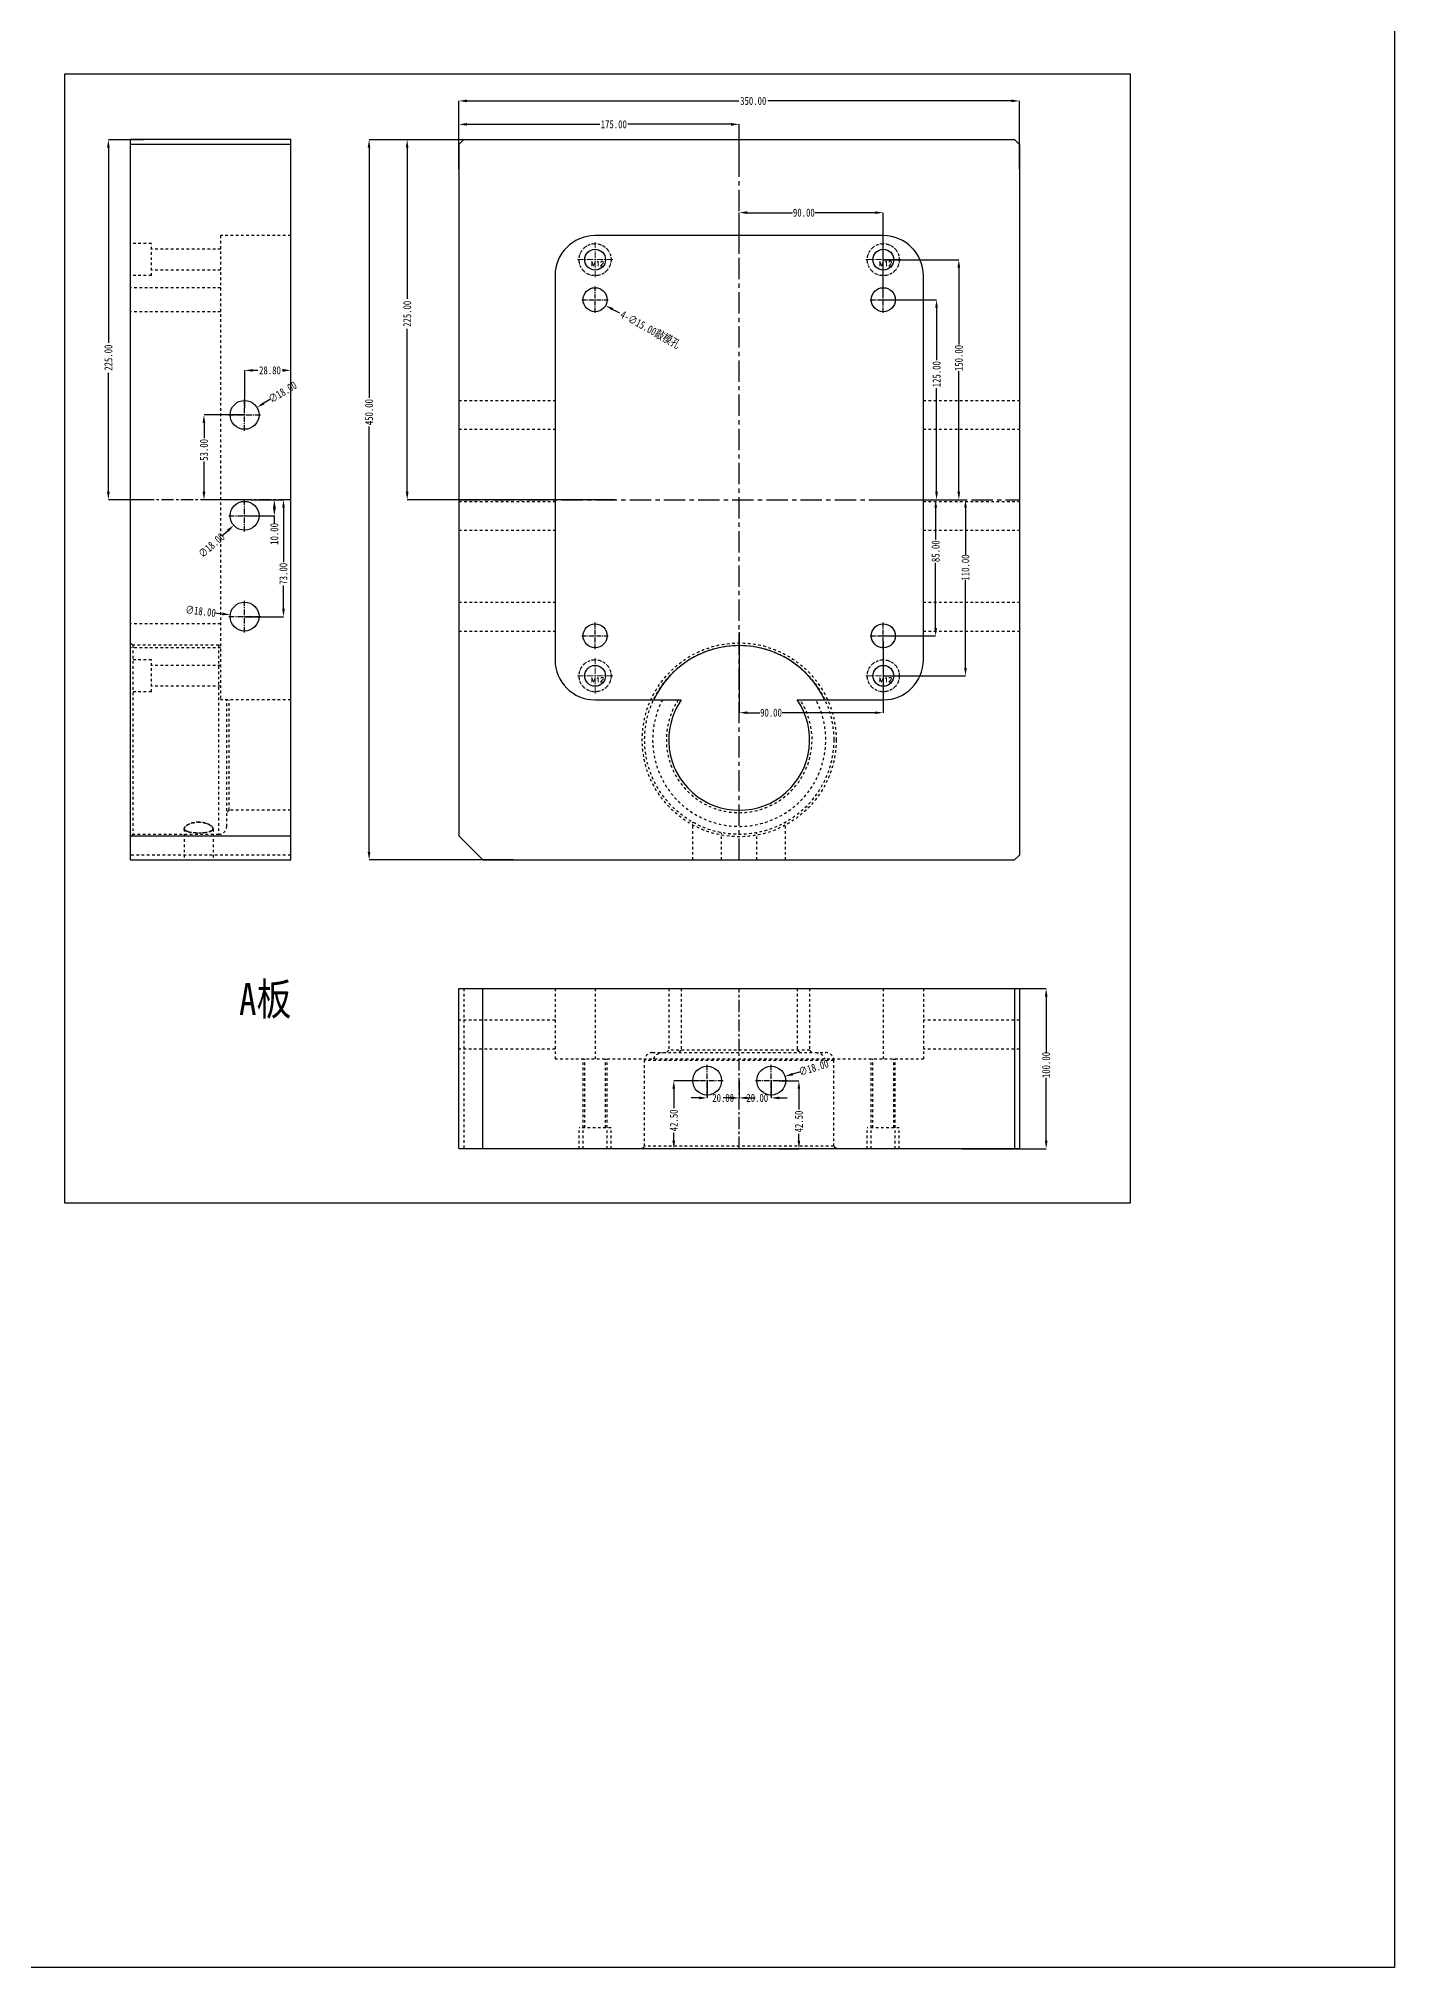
# Model space of a CAD drawing. Header units: millimetres. Extents: x 780 to 4384, y -938 to 1268.
# Drawn here: x 3538 to 4384, y -938 to 267 of the extents above; entities that cross this region are included whole.
import ezdxf

# ---------------------------------------------------------------- set-up
doc = ezdxf.new("R2010")
doc.units = ezdxf.units.MM
doc.header["$LTSCALE"] = 16.335
doc.header["$PDMODE"] = 3
doc.header["$PDSIZE"] = 0.3125
doc.linetypes.add('CENTER', pattern=[0.6, 0.375, -0.075, 0.075, -0.075])
doc.linetypes.add('HIDDEN', pattern=[0.2, 0.1, -0.1])
doc.layers.get('0').update_dxf_attribs({"linetype": 'CONTINUOUS'})
doc.layers.get('Defpoints').update_dxf_attribs({"linetype": 'CONTINUOUS'})
doc.layers.add('DEFAULT_2', color=8, linetype='HIDDEN')
doc.layers.add('screw', color=33, linetype='CONTINUOUS', lineweight=13)
doc.styles.get("Standard").update_dxf_attribs({"font": 'txt', "width": 0.8})
doc.styles.add('TXT', font='txt.shx', dxfattribs={"bigfont": 'gbcbig.shx'})
doc.dimstyles.get("Standard").update_dxf_attribs({"dimtxt": 0.15625, "dimasz": 0.1875, "dimexe": 0.125, "dimexo": 0.0625, "dimtad": 0, "dimtih": 1, "dimtoh": 1, "dimdsep": 46, "dimtxsty": 'Standard', "dimcen": 0.09, "dimadec": 0, "dimazin": 0, "dimtp": 0.01, "dimtm": 0.01, "dimtfac": 1, "dimtofl": 0, "dimtmove": 0, "dimatfit": 3, "dimfxl": 0, "dimtolj": 1, "dimarcsym": 0})

# ---------------------------------------------------------------- blocks, each defined once
blk = doc.blocks.new('*D174')
at = {"color": 4, "lineweight": -2}
for p, q in [((3975, -384.4), (3975, -395.2)), ((3995, -384.4), (3995, -395.2)), ((3970, -395.2), (3965, -395.2)), ((4000, -395.2), (4005, -395.2))]:
    blk.add_line(p, q, dxfattribs=at)
at = {"color": 4}
for points in [[(3970, -394.3), (3970, -396), (3975, -395.2)], [(4000, -394.3), (4000, -396), (3995, -395.2)]]:
    blk.add_solid(points, dxfattribs=at)
at = {"layer": 'Defpoints', "color": 0}
for p in [(3975, -384.4), (3995, -384.4), (3975, -395.2)]:
    blk.add_point(p, dxfattribs=at)
at = {"color": 6, "insert": (3986.3, -395.2), "char_height": 5, "attachment_point": 5}
blk.add_mtext('\\A1;20.00', dxfattribs=at)
blk = doc.blocks.new('*D175')
at = {"color": 4, "lineweight": -2}
for p, q in [((3955, -384.4), (3955, -395.2)), ((3975, -384.4), (3975, -395.2)), ((3950, -395.2), (3945, -395.2)), ((3980, -395.2), (3985, -395.2))]:
    blk.add_line(p, q, dxfattribs=at)
at = {"color": 4}
for points in [[(3950, -394.3), (3950, -396), (3955, -395.2)], [(3980, -394.3), (3980, -396), (3975, -395.2)]]:
    blk.add_solid(points, dxfattribs=at)
at = {"layer": 'Defpoints', "color": 0}
for p in [(3955, -384.4), (3975, -384.4), (3955, -395.2)]:
    blk.add_point(p, dxfattribs=at)
at = {"color": 6, "insert": (3965, -395.2), "char_height": 5, "attachment_point": 5}
blk.add_mtext('\\A1;20.00', dxfattribs=at)
blk = doc.blocks.new('*D176')
at = {"color": 4, "lineweight": -2}
for p, q in [((3999.7, -384.4), (4012.3, -384.4)), ((4012.3, -389.4), (4012.3, -402.3)), ((4012.3, -421.9), (4012.3, -417.6)), ((3999.7, -426.9), (4012.3, -426.9))]:
    blk.add_line(p, q, dxfattribs=at)
at = {"color": 4}
for points in [[(4011.5, -389.4), (4013.1, -389.4), (4012.3, -384.4)], [(4011.5, -421.9), (4013.1, -421.9), (4012.3, -426.9)]]:
    blk.add_solid(points, dxfattribs=at)
at = {"layer": 'Defpoints', "color": 0}
for p in [(3999.7, -384.4), (3999.7, -426.9), (4012.3, -426.9)]:
    blk.add_point(p, dxfattribs=at)
at = {"color": 6, "insert": (4012.3, -409.9), "char_height": 5, "attachment_point": 5, "rotation": 90}
blk.add_mtext('\\A1;42.50', dxfattribs=at)
blk = doc.blocks.new('*D177')
at = {"color": 4, "lineweight": -2}
blk.add_line((4013.2, -378.8), (4008.4, -380.3), dxfattribs=at)
at = {"color": 4}
blk.add_solid([(4008.2, -379.5), (4008.7, -381.1), (4003.6, -381.7)], dxfattribs=at)
at = {"layer": 'Defpoints', "color": 0}
for p in [(4003.6, -381.7), (3986.4, -387)]:
    blk.add_point(p, dxfattribs=at)
at = {"color": 6, "insert": (4021.5, -376.3), "char_height": 5, "attachment_point": 5, "rotation": 16.8961}
blk.add_mtext('\\A1;∅18.00', dxfattribs=at)
blk = doc.blocks.new('*D178')
at = {"color": 4, "lineweight": -2}
for p, q in [((3950.2, -384.4), (3934.2, -384.4)), ((3934.2, -389.4), (3934.2, -401.5)), ((3934.2, -421.9), (3934.2, -416.9)), ((3950.2, -426.9), (3934.2, -426.9))]:
    blk.add_line(p, q, dxfattribs=at)
at = {"color": 4}
for points in [[(3933.3, -389.4), (3935, -389.4), (3934.2, -384.4)], [(3933.3, -421.9), (3935, -421.9), (3934.2, -426.9)]]:
    blk.add_solid(points, dxfattribs=at)
at = {"layer": 'Defpoints', "color": 0}
for p in [(3950.2, -384.4), (3934.2, -426.9), (3950.2, -426.9)]:
    blk.add_point(p, dxfattribs=at)
at = {"color": 6, "insert": (3934.2, -409.2), "char_height": 5, "attachment_point": 5, "rotation": 90}
blk.add_mtext('\\A1;42.50', dxfattribs=at)
blk = doc.blocks.new('*D179')
at = {"color": 4, "lineweight": -2}
for p, q in [((4114.1, -326.9), (4166.7, -326.9)), ((4166.7, -331.9), (4166.7, -366.6)), ((4166.7, -421.9), (4166.7, -382.6)), ((4114.1, -426.9), (4166.7, -426.9))]:
    blk.add_line(p, q, dxfattribs=at)
at = {"color": 4}
for points in [[(4165.9, -331.9), (4167.6, -331.9), (4166.7, -326.9)], [(4165.9, -421.9), (4167.6, -421.9), (4166.7, -426.9)]]:
    blk.add_solid(points, dxfattribs=at)
at = {"layer": 'Defpoints', "color": 0}
for p in [(4114.1, -326.9), (4114.1, -426.9), (4166.7, -426.9)]:
    blk.add_point(p, dxfattribs=at)
at = {"color": 6, "insert": (4166.7, -374.6), "char_height": 5, "attachment_point": 5, "rotation": 90}
blk.add_mtext('\\A1;100.00', dxfattribs=at)
blk = doc.blocks.new('*D180')
at = {"color": 4, "lineweight": -2}
for p, q in [((3832.1, 203.5), (3767.7, 203.5)), ((3767.7, 198.5), (3767.7, 104.1)), ((3767.7, -16.5), (3767.7, 85.4)), ((3897.6, -21.5), (3767.7, -21.5))]:
    blk.add_line(p, q, dxfattribs=at)
at = {"color": 4}
for points in [[(3766.8, 198.5), (3768.5, 198.5), (3767.7, 203.5)], [(3766.8, -16.5), (3768.5, -16.5), (3767.7, -21.5)]]:
    blk.add_solid(points, dxfattribs=at)
at = {"layer": 'Defpoints', "color": 0}
for p in [(3832.1, 203.5), (3767.7, -21.5), (3897.6, -21.5)]:
    blk.add_point(p, dxfattribs=at)
at = {"color": 6, "insert": (3767.7, 94.7), "char_height": 5, "attachment_point": 5, "rotation": 90}
blk.add_mtext('\\A1;225.00', dxfattribs=at)
blk = doc.blocks.new('*D181')
at = {"color": 4, "lineweight": -2}
for p, q in [((3817.3, 203.5), (3743.9, 203.5)), ((3743.9, 198.5), (3743.9, 42.3)), ((3743.9, -241.5), (3743.9, 24.3)), ((3834.1, -246.5), (3743.9, -246.5))]:
    blk.add_line(p, q, dxfattribs=at)
at = {"color": 4}
for points in [[(3743, 198.5), (3744.7, 198.5), (3743.9, 203.5)], [(3743, -241.5), (3744.7, -241.5), (3743.9, -246.5)]]:
    blk.add_solid(points, dxfattribs=at)
at = {"layer": 'Defpoints', "color": 0}
for p in [(3817.3, 203.5), (3743.9, -246.5), (3834.1, -246.5)]:
    blk.add_point(p, dxfattribs=at)
at = {"color": 6, "insert": (3743.9, 33.3), "char_height": 5, "attachment_point": 5, "rotation": 90}
blk.add_mtext('\\A1;450.00', dxfattribs=at)
blk = doc.blocks.new('*D182')
at = {"color": 4, "lineweight": -2}
for p, q in [((3800, 185.1), (3800, 227.7)), ((3805, 227.7), (3974.8, 227.7)), ((4145, 227.7), (3992.8, 227.7)), ((4150, 185.1), (4150, 227.7))]:
    blk.add_line(p, q, dxfattribs=at)
at = {"color": 4}
for points in [[(3805, 228.6), (3805, 226.9), (3800, 227.7)], [(4145, 228.6), (4145, 226.9), (4150, 227.7)]]:
    blk.add_solid(points, dxfattribs=at)
at = {"layer": 'Defpoints', "color": 0}
for p in [(4150, 227.7), (3800, 185.1), (4150, 185.1)]:
    blk.add_point(p, dxfattribs=at)
at = {"color": 6, "insert": (3983.8, 227.7), "char_height": 5, "attachment_point": 5}
blk.add_mtext('\\A1;350.00', dxfattribs=at)
blk = doc.blocks.new('*D183')
at = {"color": 4, "lineweight": -2}
for p, q in [((3800, 185.1), (3800, 213.1)), ((3805, 213.1), (3888, 213.1)), ((3970, 213.1), (3905.4, 213.1)), ((3975, 188.1), (3975, 213.1))]:
    blk.add_line(p, q, dxfattribs=at)
at = {"color": 4}
for points in [[(3805, 213.9), (3805, 212.2), (3800, 213.1)], [(3970, 213.9), (3970, 212.2), (3975, 213.1)]]:
    blk.add_solid(points, dxfattribs=at)
at = {"layer": 'Defpoints', "color": 0}
for p in [(3800, 213.1), (3800, 185.1), (3975, 188.1)]:
    blk.add_point(p, dxfattribs=at)
at = {"color": 6, "insert": (3896.7, 213.1), "char_height": 5, "attachment_point": 5}
blk.add_mtext('\\A1;175.00', dxfattribs=at)
blk = doc.blocks.new('*D184')
at = {"color": 4, "lineweight": -2}
for p, q in [((3670.2, -21.5), (3684.7, -21.5)), ((3666.2, -31.5), (3684.7, -31.5)), ((3684.7, -31.5), (3684.7, -36.5))]:
    blk.add_line(p, q, dxfattribs=at)
at = {"color": 4}
for points in [[(3683.9, -26.5), (3685.6, -26.5), (3684.7, -21.5)], [(3683.9, -26.5), (3685.6, -26.5), (3684.7, -31.5)]]:
    blk.add_solid(points, dxfattribs=at)
at = {"layer": 'Defpoints', "color": 0}
for p in [(3670.2, -21.5), (3684.7, -21.5), (3666.2, -31.5)]:
    blk.add_point(p, dxfattribs=at)
at = {"color": 6, "insert": (3684.7, -42.8), "char_height": 5, "attachment_point": 5, "rotation": 90}
blk.add_mtext('\\A1;10.00', dxfattribs=at)
blk = doc.blocks.new('*D185')
at = {"color": 4, "lineweight": -2}
for p, q in [((3670.2, -21.5), (3690.4, -21.5)), ((3690.4, -26.5), (3690.4, -60.4)), ((3690.4, -89.5), (3690.4, -75)), ((3666.2, -94.5), (3690.4, -94.5))]:
    blk.add_line(p, q, dxfattribs=at)
at = {"color": 4}
for points in [[(3689.6, -26.5), (3691.3, -26.5), (3690.4, -21.5)], [(3689.6, -89.5), (3691.3, -89.5), (3690.4, -94.5)]]:
    blk.add_solid(points, dxfattribs=at)
at = {"layer": 'Defpoints', "color": 0}
for p in [(3670.2, -21.5), (3666.2, -94.5), (3690.4, -94.5)]:
    blk.add_point(p, dxfattribs=at)
at = {"color": 6, "insert": (3690.4, -67.7), "char_height": 5, "attachment_point": 5, "rotation": 90}
blk.add_mtext('\\A1;73.00', dxfattribs=at)
blk = doc.blocks.new('*D186')
at = {"color": 4, "lineweight": -2}
for p, q in [((3666.2, 31.5), (3640.8, 31.5)), ((3640.8, 26.5), (3640.8, 17.1)), ((3640.8, -16.5), (3640.8, 2.4)), ((3670.2, -21.5), (3640.8, -21.5))]:
    blk.add_line(p, q, dxfattribs=at)
at = {"color": 4}
for points in [[(3639.9, 26.5), (3641.6, 26.5), (3640.8, 31.5)], [(3639.9, -16.5), (3641.6, -16.5), (3640.8, -21.5)]]:
    blk.add_solid(points, dxfattribs=at)
at = {"layer": 'Defpoints', "color": 0}
for p in [(3640.8, 31.5), (3666.2, 31.5), (3670.2, -21.5)]:
    blk.add_point(p, dxfattribs=at)
at = {"color": 6, "insert": (3640.8, 9.7), "char_height": 5, "attachment_point": 5, "rotation": 90}
blk.add_mtext('\\A1;53.00', dxfattribs=at)
blk = doc.blocks.new('*D187')
at = {"color": 4, "lineweight": -2}
blk.add_line((3682.4, 41.3), (3678.1, 38.8), dxfattribs=at)
at = {"color": 4}
blk.add_solid([(3677.7, 39.5), (3678.6, 38.1), (3673.9, 36.2)], dxfattribs=at)
at = {"layer": 'Defpoints', "color": 0}
for p in [(3673.9, 36.2), (3658.4, 26.9)]:
    blk.add_point(p, dxfattribs=at)
at = {"color": 6, "insert": (3689.9, 45.8), "char_height": 5, "attachment_point": 5, "rotation": 31.0583}
blk.add_mtext('\\A1;∅18.00', dxfattribs=at)
blk = doc.blocks.new('*D188')
at = {"color": 4, "lineweight": -2}
blk.add_line((3652, -44.1), (3655.7, -40.8), dxfattribs=at)
at = {"color": 4}
blk.add_solid([(3655.1, -40.1), (3656.3, -41.4), (3659.4, -37.4)], dxfattribs=at)
at = {"layer": 'Defpoints', "color": 0}
for p in [(3672.9, -25.5), (3659.4, -37.4)]:
    blk.add_point(p, dxfattribs=at)
at = {"color": 6, "insert": (3645.5, -49.9), "char_height": 5, "attachment_point": 5, "rotation": 41.6902}
blk.add_mtext('\\A1;∅18.00', dxfattribs=at)
blk = doc.blocks.new('*D189')
at = {"color": 4, "lineweight": -2}
blk.add_line((3647.3, -92.1), (3652.3, -92.7), dxfattribs=at)
at = {"color": 4}
blk.add_solid([(3652.4, -91.9), (3652.2, -93.6), (3657.2, -93.4)], dxfattribs=at)
at = {"layer": 'Defpoints', "color": 0}
for p in [(3657.2, -93.4), (3675.1, -95.6)]:
    blk.add_point(p, dxfattribs=at)
at = {"color": 6, "insert": (3638.7, -91.1), "char_height": 5, "attachment_point": 5, "rotation": 352.9939}
blk.add_mtext('\\A1;∅18.00', dxfattribs=at)
blk = doc.blocks.new('*D190')
at = {"color": 4, "lineweight": -2}
for p, q in [((3666.2, 35.9), (3666.2, 59.4)), ((3671.2, 59.4), (3674.4, 59.4)), ((3690, 59.4), (3689.7, 59.4)), ((3695, 56.8), (3695, 59.4))]:
    blk.add_line(p, q, dxfattribs=at)
at = {"color": 4}
for points in [[(3671.2, 60.2), (3671.2, 58.5), (3666.2, 59.4)], [(3690, 60.2), (3690, 58.5), (3695, 59.4)]]:
    blk.add_solid(points, dxfattribs=at)
at = {"layer": 'Defpoints', "color": 0}
for p in [(3695, 59.4), (3695, 56.8), (3666.2, 35.9)]:
    blk.add_point(p, dxfattribs=at)
at = {"color": 6, "insert": (3682, 59.4), "char_height": 5, "attachment_point": 5}
blk.add_mtext('\\A1;28.80', dxfattribs=at)
blk = doc.blocks.new('screw_m12_i')
at = {"layer": 'screw', "color": 1, "linetype": 'CENTER', "ltscale": 0.621977}
for p, q in [((-11, 0), (11, 0)), ((0, -11), (0, 11))]:
    blk.add_line(p, q, dxfattribs=at)
at = {"layer": 'screw', "color": 8, "linetype": 'HIDDEN', "ltscale": 0.621977}
blk.add_circle((0, 0), 10, dxfattribs=at)
at = {"layer": 'screw', "color": 33}
blk.add_circle((0, 0), 6.5, dxfattribs=at)
at = {"layer": 'screw', "color": 6, "style": 'TXT'}
blk.add_text('M12', height=3, dxfattribs=at).set_placement((-2.6, -4))
blk = doc.blocks.new('*D192')
at = {"color": 4, "lineweight": -2}
blk.add_line((3900.4, 95.1), (3896, 97.5), dxfattribs=at)
at = {"color": 4}
blk.add_solid([(3896.4, 98.3), (3895.6, 96.8), (3891.6, 99.9)], dxfattribs=at)
at = {"layer": 'Defpoints', "color": 0}
for p in [(3878.4, 107.1), (3891.6, 99.9)]:
    blk.add_point(p, dxfattribs=at)
at = {"color": 6, "insert": (3919.4, 84.7), "char_height": 5, "attachment_point": 5, "rotation": 331.2884}
blk.add_mtext('\\A1;4-∅15.00{\\fSimSun|b0|i0|c134|p2;敲模孔}', dxfattribs=at)
blk = doc.blocks.new('*D194')
at = {"color": 4, "lineweight": -2}
for p, q in [((4065, 103.5), (4098.3, 103.5)), ((4098.3, 98.5), (4098.3, 65.7)), ((4098.3, -16.5), (4098.3, 48.3)), ((4065, -21.5), (4098.3, -21.5))]:
    blk.add_line(p, q, dxfattribs=at)
at = {"color": 4}
for points in [[(4097.4, 98.5), (4099.1, 98.5), (4098.3, 103.5)], [(4097.4, -16.5), (4099.1, -16.5), (4098.3, -21.5)]]:
    blk.add_solid(points, dxfattribs=at)
at = {"layer": 'Defpoints', "color": 0}
for p in [(4065, 103.5), (4065, -21.5), (4098.3, -21.5)]:
    blk.add_point(p, dxfattribs=at)
at = {"color": 6, "insert": (4098.3, 57), "char_height": 5, "attachment_point": 5, "rotation": 90}
blk.add_mtext('\\A1;125.00', dxfattribs=at)
blk = doc.blocks.new('*D195')
at = {"color": 4, "lineweight": -2}
for p, q in [((4065, 128.5), (4112.2, 128.5)), ((4112.2, 123.5), (4112.2, 75.5)), ((4112.2, -16.5), (4112.2, 58.8)), ((4065, -21.5), (4112.2, -21.5))]:
    blk.add_line(p, q, dxfattribs=at)
at = {"color": 4}
for points in [[(4111.3, 123.5), (4113, 123.5), (4112.2, 128.5)], [(4111.3, -16.5), (4113, -16.5), (4112.2, -21.5)]]:
    blk.add_solid(points, dxfattribs=at)
at = {"layer": 'Defpoints', "color": 0}
for p in [(4065, 128.5), (4065, -21.5), (4112.2, -21.5)]:
    blk.add_point(p, dxfattribs=at)
at = {"color": 6, "insert": (4112.2, 67.1), "char_height": 5, "attachment_point": 5, "rotation": 90}
blk.add_mtext('\\A1;150.00', dxfattribs=at)
blk = doc.blocks.new('*D196')
at = {"color": 4, "lineweight": -2}
for p, q in [((3975, 132.3), (3975, 157.9)), ((3980, 157.9), (4008.4, 157.9)), ((4060, 157.9), (4022.4, 157.9)), ((4065, 107.2), (4065, 157.9))]:
    blk.add_line(p, q, dxfattribs=at)
at = {"color": 4}
for points in [[(3980, 158.8), (3980, 157.1), (3975, 157.9)], [(4060, 158.8), (4060, 157.1), (4065, 157.9)]]:
    blk.add_solid(points, dxfattribs=at)
at = {"layer": 'Defpoints', "color": 0}
for p in [(3975, 157.9), (3975, 132.3), (4065, 107.2)]:
    blk.add_point(p, dxfattribs=at)
at = {"color": 6, "insert": (4015.4, 157.9), "char_height": 5, "attachment_point": 5}
blk.add_mtext('\\A1;90.00', dxfattribs=at)
blk = doc.blocks.new('*D197')
at = {"color": 4, "lineweight": -2}
for p, q in [((4068.6, -21.5), (4097.7, -21.5)), ((4097.7, -26.5), (4097.7, -46.2)), ((4097.7, -101.5), (4097.7, -60.9)), ((4065, -106.5), (4097.7, -106.5))]:
    blk.add_line(p, q, dxfattribs=at)
at = {"color": 4}
for points in [[(4096.9, -26.5), (4098.6, -26.5), (4097.7, -21.5)], [(4096.9, -101.5), (4098.6, -101.5), (4097.7, -106.5)]]:
    blk.add_solid(points, dxfattribs=at)
at = {"layer": 'Defpoints', "color": 0}
for p in [(4068.6, -21.5), (4097.7, -21.5), (4065, -106.5)]:
    blk.add_point(p, dxfattribs=at)
at = {"color": 6, "insert": (4097.7, -53.6), "char_height": 5, "attachment_point": 5, "rotation": 90}
blk.add_mtext('\\A1;85.00', dxfattribs=at)
blk = doc.blocks.new('*D198')
at = {"color": 4, "lineweight": -2}
for p, q in [((4065, -21.5), (4116.3, -21.5)), ((4116.3, -26.5), (4116.3, -56.2)), ((4116.3, -126.5), (4116.3, -71.5)), ((4065, -131.5), (4116.3, -131.5))]:
    blk.add_line(p, q, dxfattribs=at)
at = {"color": 4}
for points in [[(4115.5, -26.5), (4117.2, -26.5), (4116.3, -21.5)], [(4115.5, -126.5), (4117.2, -126.5), (4116.3, -131.5)]]:
    blk.add_solid(points, dxfattribs=at)
at = {"layer": 'Defpoints', "color": 0}
for p in [(4065, -21.5), (4065, -131.5), (4116.3, -131.5)]:
    blk.add_point(p, dxfattribs=at)
at = {"color": 6, "insert": (4116.3, -63.8), "char_height": 5, "attachment_point": 5, "rotation": 90}
blk.add_mtext('\\A1;110.00', dxfattribs=at)
blk = doc.blocks.new('*D199')
at = {"color": 4, "lineweight": -2}
for p, q in [((3975, -104.2), (3975, -154.5)), ((4065, -110), (4065, -154.5)), ((3980, -154.5), (3987.9, -154.5)), ((4060, -154.5), (4001.9, -154.5))]:
    blk.add_line(p, q, dxfattribs=at)
at = {"color": 4}
for points in [[(3980, -153.7), (3980, -155.3), (3975, -154.5)], [(4060, -153.7), (4060, -155.3), (4065, -154.5)]]:
    blk.add_solid(points, dxfattribs=at)
at = {"layer": 'Defpoints', "color": 0}
for p in [(3975, -104.2), (4065, -110), (3975, -154.5)]:
    blk.add_point(p, dxfattribs=at)
at = {"color": 6, "insert": (3994.9, -154.5), "char_height": 5, "attachment_point": 5}
blk.add_mtext('\\A1;90.00', dxfattribs=at)
blk = doc.blocks.new('*D200')
at = {"color": 4, "lineweight": -2}
for p, q in [((3603, 203.5), (3581.1, 203.5)), ((3581.1, 198.5), (3581.1, 76.6)), ((3581.1, -16.5), (3581.1, 57.9)), ((3609.3, -21.5), (3581.1, -21.5))]:
    blk.add_line(p, q, dxfattribs=at)
at = {"color": 4}
for points in [[(3580.2, 198.5), (3581.9, 198.5), (3581.1, 203.5)], [(3580.2, -16.5), (3581.9, -16.5), (3581.1, -21.5)]]:
    blk.add_solid(points, dxfattribs=at)
at = {"layer": 'Defpoints', "color": 0}
for p in [(3603, 203.5), (3581.1, -21.5), (3609.3, -21.5)]:
    blk.add_point(p, dxfattribs=at)
at = {"color": 6, "insert": (3581.1, 67.3), "char_height": 5, "attachment_point": 5, "rotation": 90}
blk.add_mtext('\\A1;225.00', dxfattribs=at)

msp = doc.modelspace()

# ---------------------------------------------------------------- linework, layer by layer
at = {"color": 7, "linetype": 'Continuous'}
for p, q in [((3594.953, -246.457), (3594.953, 203.543)), ((3694.953, 203.543), (3594.953, 203.543)), ((3694.953, 200.543), (3594.953, 200.543)), ((3694.953, -246.457), (3694.953, 203.543)), ((3800.019, 200.543), (3803.019, 203.543)), ((3800.019, 200.543), (3800.019, -231.457)), ((3803.019, 203.543), (4147.019, 203.543)), ((4147.019, 203.543), (4150.019, 200.543)), ((4150.019, 200.543), (4150.019, -243.457)), ((4065.019, 143.543), (3885.019, 143.543)), ((3860.019, 118.543), (3860.019, -121.457)), ((4090.019, -121.457), (4090.019, 118.543)), ((3885.019, -146.457), (3938.811, -146.457)), ((4011.227, -146.457), (4065.019, -146.457)), ((3594.953, -231.457), (3694.953, -231.457)), ((3800.019, -231.457), (3815.019, -246.457)), ((3594.953, -246.457), (3694.953, -246.457)), ((3815.019, -246.457), (4147.019, -246.457)), ((4150.019, -243.457), (4147.019, -246.457)), ((3800.019, -426.86), (3800.019, -326.86)), ((3800.019, -326.86), (4150.019, -326.86)), ((3815.019, -426.86), (3815.019, -326.86)), ((4147.019, -326.86), (4147.019, -426.86)), ((4150.019, -326.86), (4150.019, -426.86)), ((3800.019, -426.86), (4150.019, -426.86))]:
    msp.add_line(p, q, dxfattribs=at)
at = {"color": 1, "linetype": 'CENTER', "ltscale": 2.176921}
for p, q in [((3975.019, -246.457), (3975.019, 203.543)), ((3800.019, -21.457), (4150.019, -21.457))]:
    msp.add_line(p, q, dxfattribs=at)
at = {"color": 1, "linetype": 'CENTER', "ltscale": 0.466483}
for p, q in [((3885.019, 95.293), (3885.019, 111.793)), ((4065.019, 95.293), (4065.019, 111.793)), ((3876.769, 103.543), (3893.269, 103.543)), ((4056.769, 103.543), (4073.269, 103.543)), ((3876.769, -106.457), (3893.269, -106.457)), ((3885.019, -114.707), (3885.019, -98.207)), ((4056.769, -106.457), (4073.269, -106.457)), ((4065.019, -114.707), (4065.019, -98.207))]:
    msp.add_line(p, q, dxfattribs=at)
at = {"color": 1, "linetype": 'CENTER', "ltscale": 0.55978}
for p, q in [((3666.153, 21.643), (3666.153, 41.443)), ((3656.253, 31.543), (3676.053, 31.543)), ((3666.153, -41.357), (3666.153, -21.557)), ((3656.253, -31.457), (3676.053, -31.457)), ((3656.253, -94.457), (3676.053, -94.457)), ((3666.153, -104.357), (3666.153, -84.557)), ((3945.119, -384.36), (3964.919, -384.36)), ((3955.019, -394.26), (3955.019, -374.46)), ((3985.119, -384.36), (4004.919, -384.36)), ((3995.019, -394.26), (3995.019, -374.46))]:
    msp.add_line(p, q, dxfattribs=at)
at = {"color": 1, "linetype": 'CENTER', "ltscale": 1.243955}
for p, q in [((3694.953, -21.457), (3594.953, -21.457)), ((3975.019, -426.86), (3975.019, -326.86))]:
    msp.add_line(p, q, dxfattribs=at)
for points in [[(779.67, 1267.789), (4384.185, 1267.789), (4384.185, -938.387), (779.67, -938.387)], [(3553.871, 244.601), (4219.187, 244.601), (4219.187, -460.855), (3553.871, -460.855)]]:
    msp.add_lwpolyline(points, close=True)
at = {"color": 7, "linetype": 'Continuous'}
for centre, radius in [((3885.019, 128.543), 6.5), ((4065.019, 128.543), 6.5), ((3885.019, 103.543), 7.5), ((4065.019, 103.543), 7.5), ((3666.153, 31.543), 9), ((3666.153, -31.457), 9), ((3666.153, -94.457), 9), ((3885.019, -106.457), 7.5), ((4065.019, -106.457), 7.5), ((3885.019, -131.457), 6.5), ((4065.019, -131.457), 6.5), ((3955.019, -384.36), 9), ((3995.019, -384.36), 9)]:
    msp.add_circle(centre, radius, dxfattribs=at)
for centre, radius, start, end in [((3885.019, 118.543), 25, 90, 180), ((4065.019, 118.543), 25, 0, 90), ((3975.019, -171.457), 58.904, 25.11398, 154.88602), ((3885.019, -121.457), 25, 180, 270), ((4065.019, -121.457), 25, 270, 0), ((3975.019, -171.457), 44, 145.376465, 34.623535)]:
    msp.add_arc(centre, radius, start, end, dxfattribs=at)
at = {"layer": 'DEFAULT_2', "color": 8, "linetype": 'HIDDEN'}
for p, q in [((3607.953, 138.543), (3594.953, 138.543)), ((3607.953, 118.543), (3607.953, 138.543)), ((3651.153, 135.043), (3607.953, 135.043)), ((3651.153, 143.543), (3651.153, -146.457)), ((3694.953, 143.543), (3651.153, 143.543)), ((3651.153, 122.043), (3607.953, 122.043)), ((3607.953, 118.543), (3594.953, 118.543)), ((3651.153, 111.043), (3594.953, 111.043)), ((3651.153, 96.043), (3594.953, 96.043)), ((3800.019, 40.543), (3860.019, 40.543)), ((4090.019, 40.543), (4150.019, 40.543)), ((3800.019, 22.543), (3860.019, 22.543)), ((4090.019, 22.543), (4150.019, 22.543)), ((3800.019, -22.457), (3860.019, -22.457)), ((4090.019, -22.457), (4150.019, -22.457)), ((3800.019, -40.457), (3860.019, -40.457)), ((4090.019, -40.457), (4150.019, -40.457)), ((3800.019, -85.457), (3860.019, -85.457)), ((4090.019, -85.457), (4150.019, -85.457)), ((3651.153, -98.957), (3594.953, -98.957)), ((3800.019, -103.457), (3860.019, -103.457)), ((4090.019, -103.457), (4150.019, -103.457)), ((3596.453, -112.407), (3594.953, -110.907)), ((3651.153, -113.957), (3594.953, -113.957)), ((3596.453, -112.407), (3596.453, -230.507)), ((3649.953, -112.407), (3596.453, -112.407)), ((3651.153, -112.553), (3649.953, -112.407)), ((3649.953, -112.407), (3649.953, -230.507)), ((3607.953, -121.457), (3594.953, -121.457)), ((3607.953, -141.457), (3607.953, -121.457)), ((3651.153, -124.957), (3607.953, -124.957)), ((3607.953, -141.457), (3594.953, -141.457)), ((3651.153, -137.957), (3607.953, -137.957)), ((3694.953, -146.457), (3651.153, -146.457)), ((3654.953, -225.507), (3654.953, -146.457)), ((3656.453, -215.457), (3656.453, -146.457)), ((3656.453, -215.457), (3654.953, -216.957)), ((3694.953, -215.457), (3656.453, -215.457)), ((3628.453, -227.017), (3628.453, -246.457)), ((3646.453, -227.017), (3646.453, -246.457)), ((3946.019, -246.457), (3946.019, -222.895)), ((4004.019, -246.457), (4004.019, -222.895)), ((3596.453, -230.507), (3594.953, -232.007)), ((3649.953, -230.507), (3596.453, -230.507)), ((3964.019, -246.457), (3964.019, -229.474)), ((3986.019, -246.457), (3986.019, -229.474)), ((3694.953, -243.457), (3594.953, -243.457)), ((3803.019, -326.86), (3803.019, -426.86)), ((3860.019, -326.86), (3860.019, -370.66)), ((3885.019, -326.86), (3885.019, -370.66)), ((3931.019, -326.86), (3931.019, -365.36)), ((3938.811, -326.86), (3938.811, -365.36)), ((4011.227, -326.86), (4011.227, -365.36)), ((4019.019, -326.86), (4019.019, -365.36)), ((4065.019, -326.86), (4065.019, -370.66)), ((4090.019, -326.86), (4090.019, -370.66)), ((3860.019, -346.66), (3800.019, -346.66)), ((4150.019, -346.66), (4090.019, -346.66)), ((3860.019, -364.66), (3800.019, -364.66)), ((3860.019, -370.66), (4090.019, -370.66)), ((3877.519, -426.86), (3877.519, -370.66)), ((3878.519, -413.86), (3878.519, -370.66)), ((3891.519, -413.86), (3891.519, -370.66)), ((3892.519, -426.86), (3892.519, -370.66)), ((3915.969, -425.36), (3915.969, -371.86)), ((4034.069, -371.86), (3915.969, -371.86)), ((3920.969, -366.86), (4029.069, -366.86)), ((3931.019, -365.36), (3929.519, -366.86)), ((4019.019, -365.36), (3931.019, -365.36)), ((4019.019, -365.36), (4020.519, -366.86)), ((4034.069, -425.36), (4034.069, -371.86)), ((4057.519, -426.86), (4057.519, -370.66)), ((4058.519, -413.86), (4058.519, -370.66)), ((4071.519, -413.86), (4071.519, -370.66)), ((4072.519, -426.86), (4072.519, -370.66)), ((4150.019, -364.66), (4090.019, -364.66)), ((3875.019, -426.86), (3875.019, -413.86)), ((3895.019, -413.86), (3875.019, -413.86)), ((3895.019, -426.86), (3895.019, -413.86)), ((4075.019, -413.86), (4055.019, -413.86)), ((4055.019, -426.86), (4055.019, -413.86)), ((4075.019, -426.86), (4075.019, -413.86)), ((3914.469, -426.86), (3915.969, -425.36)), ((4034.069, -425.36), (3915.969, -425.36)), ((4035.569, -426.86), (4034.069, -425.36))]:
    msp.add_line(p, q, dxfattribs=at)
for centre, radius in [((3885.019, 128.543), 10), ((4065.019, 128.543), 10), ((3975.019, -171.457), 60.55), ((3975.019, -171.457), 59.05), ((3885.019, -131.457), 10), ((4065.019, -131.457), 10)]:
    msp.add_circle(centre, radius, dxfattribs=at)
for centre, radius, start, end in [((3975.019, -171.457), 54.05, 152.449212, 27.550788), ((3975.019, -171.457), 45.5, 146.670673, 33.329327), ((3649.953, -225.507), 5, 270, 0), ((3635.618, -207.35), 22.043, 261.132558, 263.104826), ((3637.076, -191.942), 37.523, 266.005597, 267.040836), ((3637.442, -183.88), 45.593, 267.104071, 270.014178), ((3637.498, -185.211), 44.263, 269.942068, 272.939677), ((3637.831, -191.943), 37.522, 272.959151, 273.994417), ((3639.41, -208.225), 21.16, 276.853927, 278.908626), ((3920.969, -371.86), 5, 90, 180), ((4138.441, -607.916), 314.142, 129.455325, 129.883897), ((3811.597, -607.916), 314.142, 50.116103, 50.544675), ((4029.069, -371.86), 5, 0, 90)]:
    msp.add_arc(centre, radius, start, end, dxfattribs=at)
for points, knots in [([(3637.453, -222.895), (3636.254, -222.895), (3634.501, -223.091), (3632.359, -223.723), (3631.025, -224.293), (3629.939, -224.941), (3628.977, -225.732), (3628.453, -226.522), (3628.453, -227.017)], [0, 0, 0, 0, 0.34345388, 0.4991564, 0.63829057, 0.75840954, 0.8583004, 1, 1, 1, 1]), ([(3628.453, -227.017), (3628.453, -226.522), (3628.977, -225.732), (3629.939, -224.941), (3631.025, -224.293), (3632.359, -223.723), (3634.501, -223.091), (3636.254, -222.895), (3637.453, -222.895)], [0, 0, 0, 0, 0.14170153, 0.2415935, 0.3617133, 0.50085219, 0.65654487, 1, 1, 1, 1]), ([(3628.453, -227.017), (3628.453, -227.117), (3628.48, -227.322), (3628.658, -227.729), (3629.136, -228.189), (3629.971, -228.602), (3630.849, -228.864), (3631.679, -229.042), (3632.656, -229.205), (3633.99, -229.352), (3635.686, -229.452), (3636.856, -229.474), (3637.453, -229.474)], [0, 0, 0, 0, 0.03051172, 0.06172503, 0.13336275, 0.22600079, 0.34318901, 0.41082137, 0.48393424, 0.64421488, 0.8185623, 1, 1, 1, 1]), ([(3628.756, -227.797), (3628.662, -227.686), (3628.507, -227.441), (3628.453, -227.154), (3628.453, -227.017)], [0, 0, 0, 0, 0.51574339, 1, 1, 1, 1]), ([(3629.223, -228.196), (3629.176, -228.166), (3629.008, -228.049), (3628.853, -227.911), (3628.756, -227.797)], [0, 0, 0, 0, 0.27019632, 1, 1, 1, 1]), ([(3629.665, -228.439), (3629.625, -228.42), (3629.473, -228.347), (3629.327, -228.264), (3629.223, -228.196)], [0, 0, 0, 0, 0.26364602, 1, 1, 1, 1]), ([(3630.504, -228.754), (3630.427, -228.731), (3630.142, -228.64), (3629.863, -228.532), (3629.665, -228.439)], [0, 0, 0, 0, 0.2678988, 1, 1, 1, 1]), ([(3631.105, -228.915), (3631.052, -228.902), (3630.851, -228.853), (3630.651, -228.799), (3630.504, -228.754)], [0, 0, 0, 0, 0.2590899, 1, 1, 1, 1]), ([(3646.453, -227.017), (3646.453, -226.522), (3645.929, -225.732), (3644.968, -224.941), (3643.881, -224.293), (3642.547, -223.723), (3640.405, -223.091), (3638.652, -222.895), (3637.453, -222.895)], [0, 0, 0, 0, 0.14170153, 0.2415935, 0.3617133, 0.50085219, 0.65654487, 1, 1, 1, 1]), ([(3637.453, -222.895), (3638.652, -222.895), (3640.405, -223.091), (3642.547, -223.723), (3643.881, -224.293), (3644.968, -224.941), (3645.929, -225.732), (3646.453, -226.522), (3646.453, -227.017)], [0, 0, 0, 0, 0.34345388, 0.4991564, 0.63829057, 0.75840954, 0.8583004, 1, 1, 1, 1]), ([(3637.453, -229.474), (3638.05, -229.474), (3639.221, -229.452), (3640.916, -229.352), (3642.25, -229.205), (3643.228, -229.042), (3644.057, -228.864), (3644.935, -228.602), (3645.77, -228.189), (3646.249, -227.729), (3646.426, -227.322), (3646.453, -227.117), (3646.453, -227.017)], [0, 0, 0, 0, 0.1814371, 0.35578474, 0.51606521, 0.58917788, 0.65681046, 0.77399884, 0.86663729, 0.93827522, 0.96948843, 1, 1, 1, 1]), ([(3644.403, -228.754), (3644.355, -228.769), (3644.156, -228.827), (3643.955, -228.879), (3643.802, -228.915)], [0, 0, 0, 0, 0.24088958, 1, 1, 1, 1]), ([(3645.241, -228.439), (3645.179, -228.469), (3644.905, -228.59), (3644.622, -228.688), (3644.403, -228.754)], [0, 0, 0, 0, 0.23224257, 1, 1, 1, 1]), ([(3645.684, -228.196), (3645.65, -228.218), (3645.507, -228.307), (3645.358, -228.385), (3645.241, -228.439)], [0, 0, 0, 0, 0.23671815, 1, 1, 1, 1]), ([(3646.15, -227.797), (3646.119, -227.833), (3645.98, -227.984), (3645.816, -228.11), (3645.684, -228.196)], [0, 0, 0, 0, 0.2315391, 1, 1, 1, 1]), ([(3646.453, -227.017), (3646.453, -227.154), (3646.4, -227.441), (3646.245, -227.686), (3646.15, -227.797)], [0, 0, 0, 0, 0.48425623, 1, 1, 1, 1]), ([(3921.684, -370.66), (3921.839, -370.093), (3922.376, -369.007), (3923.69, -367.778), (3925.321, -367.026), (3926.508, -366.86), (3927.098, -366.86)], [0, 0, 0, 0, 0.24971609, 0.49962476, 0.74972518, 1, 1, 1, 1]), ([(4022.94, -366.86), (4023.53, -366.86), (4024.717, -367.026), (4026.348, -367.778), (4027.662, -369.007), (4028.199, -370.093), (4028.354, -370.66)], [0, 0, 0, 0, 0.25027791, 0.50038022, 0.75028777, 1, 1, 1, 1])]:
    msp.add_open_spline(points, degree=3, knots=knots, dxfattribs=at)

# ---------------------------------------------------------------- block references
at = {"layer": 'screw'}
for p in [(3885.019, 128.543), (4065.019, 128.543), (3885.019, -131.457), (4065.019, -131.457)]:
    msp.add_blockref('screw_m12_i', p, dxfattribs=at)

# ---------------------------------------------------------------- texts
at = {"insert": (3662.691, -323.422), "char_height": 20, "width": 68.11514, "attachment_point": 1}
msp.add_mtext('{\\fSimSun|b0|i0|c134|p2;A板}', dxfattribs=at)

# ---------------------------------------------------------------- dimensions: what is measured, and where the dimension line sits
for base, p1, p2, picture, middle in [((4150.019, 227.72), (3800.019, 185.119), (4150.019, 185.119), '*D182', (3983.838, 227.72)), ((3800.019, 213.066), (3975.019, 188.091), (3800.019, 185.119), '*D183', (3896.691, 213.066)), ((3975.019, 157.925), (4065.019, 107.226), (3975.019, 132.312), '*D196', (4015.373, 157.925)), ((3694.953, 59.367), (3666.153, 35.91), (3694.953, 56.84), '*D190', (3682.038, 59.367)), ((3975.019, -154.508), (4065.019, -110.033), (3975.019, -104.211), '*D199', (3994.919, -154.508)), ((3955.019, -395.154), (3975.019, -384.36), (3955.019, -384.36), '*D175', (3965.019, -395.154)), ((3975.019, -395.154), (3995.019, -384.36), (3975.019, -384.36), '*D174', (3986.338, -395.154))]:
    dim = msp.add_linear_dim(base=base, p1=p1, p2=p2, dimstyle='Standard', override={"dimtxt": 5, "dimasz": 5, "dimexe": 0, "dimexo": 0, "dimgap": 0, "dimtih": 0, "dimtoh": 0, "dimzin": 0, "dimcen": 0, "dimclrd": 4, "dimclre": 4, "dimclrt": 6, "dimadec": 2, "dimtp": 0, "dimtm": 0, "dimtzin": 0})
    dim.commit()
    dim.dimension.update_dxf_attribs({"geometry": picture, "text_midpoint": middle, "dimtype": 160})
for base, p1, p2, picture, middle in [((3581.075, -21.457), (3602.969, 203.543), (3609.28, -21.457), '*D200', (3581.075, 67.263)), ((3743.879, -246.457), (3817.256, 203.543), (3834.113, -246.457), '*D181', (3743.879, 33.32)), ((3767.677, -21.457), (3832.13, 203.543), (3897.575, -21.457), '*D180', (3767.677, 94.744)), ((4112.179, -21.457), (4065.019, 128.543), (4065.019, -21.457), '*D195', (4112.179, 67.122)), ((4098.254, -21.457), (4065.019, 103.543), (4065.019, -21.457), '*D194', (4098.254, 57.004)), ((3640.754, 31.543), (3670.208, -21.457), (3666.153, 31.543), '*D186', (3640.754, 9.745)), ((3684.728, -21.457), (3666.153, -31.457), (3670.208, -21.457), '*D184', (3684.728, -42.79)), ((3690.439, -94.457), (3670.208, -21.457), (3666.153, -94.457), '*D185', (3690.439, -67.715)), ((4097.746, -21.457), (4065.019, -106.457), (4068.556, -21.457), '*D197', (4097.746, -53.57)), ((4116.322, -131.457), (4065.019, -21.457), (4065.019, -131.457), '*D198', (4116.322, -63.844)), ((4166.727, -426.86), (4114.076, -326.86), (4114.076, -426.86), '*D179', (4166.727, -374.557)), ((3934.172, -426.86), (3950.185, -384.36), (3950.185, -426.86), '*D178', (3934.172, -409.214)), ((4012.299, -426.86), (3999.682, -384.36), (3999.682, -426.86), '*D176', (4012.299, -409.941))]:
    dim = msp.add_linear_dim(base=base, p1=p1, p2=p2, angle=90, dimstyle='Standard', override={"dimtxt": 5, "dimasz": 5, "dimexe": 0, "dimexo": 0, "dimgap": 0, "dimtih": 0, "dimtoh": 0, "dimzin": 0, "dimcen": 0, "dimclrd": 4, "dimclre": 4, "dimclrt": 6, "dimadec": 2, "dimtp": 0, "dimtm": 0, "dimtzin": 0})
    dim.commit()
    dim.dimension.update_dxf_attribs({"geometry": picture, "text_midpoint": middle, "dimtype": 160})
dim = msp.add_diameter_dim_2p(p1=(3878.441, 107.146), p2=(3891.597, 99.94), text='4-<>{\\fSimSun|b0|i0|c134|p2;敲模孔}', dimstyle='Standard', override={"dimtxt": 5, "dimasz": 5, "dimexe": 0, "dimexo": 0, "dimgap": 0, "dimtih": 0, "dimtoh": 0, "dimzin": 0, "dimcen": 0, "dimclrd": 4, "dimclre": 4, "dimclrt": 6, "dimadec": 2, "dimtp": 0, "dimtm": 0, "dimtzin": 0})
dim.commit()
dim.dimension.update_dxf_attribs({"geometry": '*D192', "text_midpoint": (3919.438, 84.69)})
for p1, p2, picture, middle in [((3658.443, 26.9), (3673.863, 36.186), '*D187', (3689.854, 45.816)), ((3672.874, -25.471), (3659.432, -37.443), '*D188', (3645.493, -49.858)), ((3675.086, -95.555), (3657.22, -93.359), '*D189', (3638.693, -91.082)), ((3986.408, -386.976), (4003.631, -381.745), '*D177', (4021.491, -376.32))]:
    dim = msp.add_diameter_dim_2p(p1=p1, p2=p2, dimstyle='Standard', override={"dimtxt": 5, "dimasz": 5, "dimexe": 0, "dimexo": 0, "dimgap": 0, "dimtih": 0, "dimtoh": 0, "dimzin": 0, "dimcen": 0, "dimclrd": 4, "dimclre": 4, "dimclrt": 6, "dimadec": 2, "dimtp": 0, "dimtm": 0, "dimtzin": 0})
    dim.commit()
    dim.dimension.update_dxf_attribs({"geometry": picture, "text_midpoint": middle})

doc.saveas('drawing.dxf')
